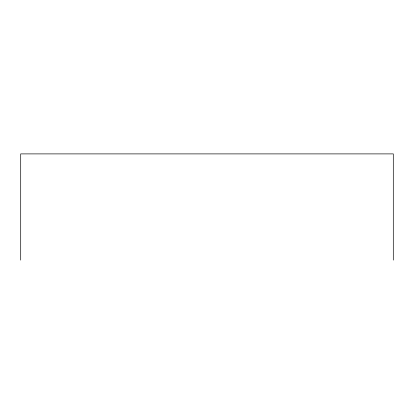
<?xml version="1.0" encoding="UTF-8"?>
<svg xmlns="http://www.w3.org/2000/svg" width="414" height="414" viewBox="0 0 414 414"><rect width="100%" height="100%" fill="white"/><g stroke="black" fill="none" stroke-linecap="round" stroke-linejoin="round"><path stroke-width="0.62" d="M393.3 260.106L393.3 153.894L20.7 153.894L20.7 260.106"/></g></svg>
